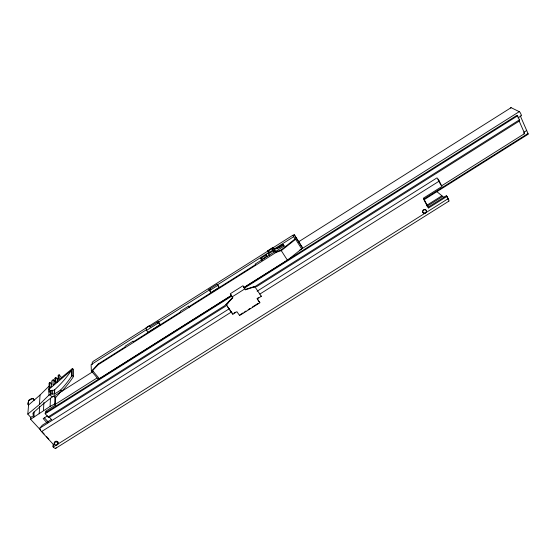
<?xml version="1.0" encoding="UTF-8"?>
<svg xmlns="http://www.w3.org/2000/svg" width="556" height="556" viewBox="0 0 556 556"><rect width="100%" height="100%" fill="white"/><g stroke="black" fill="none" stroke-linecap="round" stroke-linejoin="round"><path stroke-width="0.83" d="M40.588 430.108L30.622 419.293L30.775 417.354L27.8 414.123L39.427 404.532L48.872 395.198L51.298 393.989L54.245 394.037A2.912 1.835 19.9 0 0 54.578 393.884A148.487 94.944 26.1 0 0 60.576 390.062A123.668 104.257 4.7 0 0 71.425 376.468L71.432 370.359L48.963 389.29L49.018 392.175L51.117 390.59A1.932 1.612 -4.7 0 1 52.528 390.319A2.439 2.043 -4.6 0 0 54.724 389.666A121.979 103.145 5 0 0 71.432 370.359M57.748 442.604L57.768 441.791M59.304 392.015L59.27 393.551L55.524 397.679L53.737 396.039M61.799 377.865L59.089 374.744L58.213 375.481L58.06 380.735L55.669 382.75L55.843 377.475L54.988 378.198L54.801 383.48L52.98 385.016L53.181 379.72L51.771 380.916L51.548 386.225L49.727 387.761L49.964 382.438L51.708 384.182M59.089 374.744L59.082 379.581L72.238 368.691L73.566 369.288L73.587 376.377A125.712 105.981 4.7 0 1 61.883 391.16A150.905 96.508 26.1 0 1 58.38 393.467A151.218 96.702 26.1 0 1 52.278 396.914L42.736 404.323L33.478 412.552A1.981 1.626 -4.3 0 0 33.318 414.651L33.958 415.346L30.775 417.354M57.296 382.055L57.386 379.039L55.843 377.475M46.857 412.26L45.835 411.127L55.392 405.102L55.656 396.921M54.585 444.591L54.613 443.778M54.578 393.884L54.724 389.666M56.1 447.747A4.691 1.696 58.6 0 1 53.216 447.003L53.279 444.14M55.392 405.102L54.69 403.99L54.933 396.671M54.245 394.037L54.391 389.916M52.382 394.065L52.528 390.319M30.622 419.293L50.096 406.408L50.45 398.145M50.686 394.176L50.832 390.792M50.902 394.086L51.048 390.632M48.963 389.29L49.255 383.035L49.964 382.438M48.872 395.233L49.199 388.22M51.652 419.787L49.373 417.264A2.002 0.702 57.8 0 1 48.108 416.965L45.189 413.747L45.238 412.809L231.06 295.611M43.465 410.592L43.917 402.426M52.98 446.746L53.376 444.466L41.519 431.609A2.849 1.042 58.1 0 1 39.865 428.099L42.332 425.187L51.131 419.641M39.184 413.796L39.65 406.401M39.427 404.532L40.032 395.045L49.303 385.864M33.819 417.278L34.145 412.038M27.8 414.123L28.578 404.976L40.032 395.045M33.318 414.651L33.499 412.204M34.215 400.32L32.992 398.43L31.72 398.388L28.585 400.376L27.932 404.275L28.578 404.976M27.932 404.275L28.544 400.876L31.685 398.888L31.72 398.388M28.544 400.876L28.585 400.376M258.422 297.662L257.067 298.516L259.874 302.756L239.608 315.516L236.912 311.68L232.853 314.237L226.209 304.82L226.07 304.445L232.637 297.439L231.845 296.292M226.209 304.82L232.79 297.808L232.637 297.439M189.506 307.482L188.54 306.161L180.339 311.339L180.505 311.992L133.301 341.801L133.204 341.099L125.044 346.256L125.128 346.958L98.259 363.93L91.434 371.213A1.814 0.591 -54.1 0 0 92.275 370.928M296.404 238.163A1.751 0.751 -32.2 0 1 295.625 239.288L281.364 250.596L276.033 252.417L98.294 364.639L92.588 370.63L99.448 378.782L231.623 295.417M57.386 379.039L58.894 377.767M71.425 376.468L72.245 375.78L72.238 368.691M244.105 287.542L287.431 260.222L301.644 248.886A1.737 0.771 -32.1 0 0 302.408 247.761M269.034 252.452L267.895 250.631L273.072 247.364C274.296 251.687 280.995 245.022 283.164 244.466L283.539 245.092L279.599 247.58L274.233 249.415L275.651 251.917L281.037 250.04L295.104 238.885M149.383 325.656L146.103 327.727L146.555 330.396L148.056 332.321L160.003 324.78L159.732 323.446L158.251 321.507L149.62 326.956L149.383 325.656L150.377 326.935M268.346 250.728L93.582 361.122A1.744 0.702 -39.1 0 0 92.199 362.859L92.268 364.486M270.55 249.331L292.581 235.417A1.717 0.73 -32.2 0 1 294.43 235.118M268.145 251.09L272.218 248.518L273.1 249.88M274.594 248.754L293.679 236.703L293.081 235.744L294.374 234.931L302.353 247.559L294.374 234.931M209.049 289.419L217.236 284.248L218.64 286.243L219.092 287.466L210.891 292.651L209.049 289.419L210.891 292.651M146.159 329.882L91.114 364.646L91.372 371.005A1.786 0.73 -39.3 0 0 91.399 371.144L92.838 370.233M157.167 322.925L210.745 289.085M217.347 284.915L269.458 252M274.358 252.118L273.476 250.742L268.478 253.897L268.068 253.154L273.059 249.998L272.218 248.518M146.555 330.396L158.516 322.834L158.251 321.507M209.473 290.656L217.688 285.471L217.236 284.248M262.203 260.444A3.385 1.46 -33.3 0 1 261.64 259.979L260.674 258.519L266.387 254.919L267.339 256.379A3.385 1.46 -33.3 0 1 267.443 256.594M283.775 245.425L284.151 246.044L275.561 251.472L274.233 249.415M59.325 392.828L92.915 371.623M298.329 241.957L511.082 107.662L519.248 111.659A1.661 0.507 57.8 0 1 520.625 113.417L521.577 115.606L517.907 117.921M55.107 404.434L96.966 378.024M299.663 250.172L519.248 111.659M243.549 287.737L516.781 115.412L517.601 115.822L519.38 119.881A2.05 0.619 57.7 0 1 519.207 121.111L524.072 132.196A2.704 0.806 57.4 0 1 523.766 133.732M45.189 413.747L231.803 296.063M244.292 288.182L517.601 115.822M245.481 289.801L245.328 289.44L254.669 286.416L254.836 286.771L245.481 289.801L242.979 285.735L230.295 293.742L231.915 296.556L232.144 296.883L244.842 288.87L243.73 287.118M47.531 415.839L43.187 418.585L47.107 422.887M48.108 416.965L227.953 303.597M253.647 287.396L519.38 119.881M49.373 417.264L225.562 306.21M256.392 286.771L519.207 121.111M39.865 428.099L229.246 308.768M257.136 291.198L436.974 177.878A2.905 0.535 57.6 0 1 439.268 181.068L442.006 186.462L423.457 198.138L428.613 207.965L447.045 196.365L448.199 198.638A4.782 0.862 57.4 0 1 448.497 201.05M41.519 431.609L231.407 311.999M259.86 294.075L439.268 181.068M234.062 313L235.41 312.152M261.132 295.952L261.299 296.32L257.233 298.885L259.874 302.756M523.752 132.356L526.692 130.507M442.013 185.565L524.238 133.801M240.178 314.675L243.069 312.854M244.515 311.944L245.96 311.033M248.129 309.671L250.304 308.302M252.473 306.94L258.255 303.298M423.721 199.166L528.005 133.523L520.263 115.794M424.263 199.625L527.811 134.448A1.633 0.486 57.3 0 0 528.005 133.523M426.494 205.477L441.916 195.775L442.944 196.831L444.237 197.109M427.133 206.234L442.569 196.525M447.045 196.365L446.294 195.761L427.898 207.332L428.613 207.965M53.216 447.003L448.199 198.638M55.802 448.254L448.873 201.147M50.096 406.408L54.69 403.99M31.685 398.888L32.957 398.93M72.245 375.78L73.587 376.377M436.55 191.382L441.916 195.775M49.588 394.69L52.278 396.914M60.576 390.062L61.883 391.16M53.181 379.72L55.496 382.055M437.822 179.477L438.135 179.852M42.346 432.012L44.105 433.923M46.447 436.467L48.789 439.011M44.41 417.827L48.316 422.129M32.992 398.43L34.25 399.82M91.372 371.005L97.946 378.817A1.772 0.737 -39.5 0 0 99.448 378.782M158.516 322.834L160.003 324.78M226.07 304.445L232.853 314.237M217.688 285.471L219.092 287.466M232.144 296.883L232.79 297.808M254.669 286.416L261.299 296.32M267.895 250.631L269.222 252.674M268.068 253.154L269.368 255.267M273.072 247.364L274.303 249.366M293.081 235.744L295.305 239.219M281.28 250.638L287.431 260.222M231.685 296.209L231.025 295.132M283.164 244.466L284.151 246.044M295.625 239.288L301.644 248.886M279.23 246.954L279.599 247.58M281.037 250.04L281.364 250.596M438.385 180.234L440.866 185.099M275.727 251.868L276.033 252.417M243.792 287.091L243.424 286.382M273.476 250.742L274.212 252.056L255.218 264.044L255.51 264.635L188.72 306.808L188.54 306.161M231.101 295.097L230.74 294.381M423.936 199.785L427.501 206.575M446.294 195.761L447.059 197.269M239.455 315.134L239.608 315.516M54.988 378.198L55.398 379.567M58.213 375.481L58.665 377.003M98.259 363.93L98.294 364.639M49.255 383.035L49.276 384.453M54.808 443.959A1.953 1.585 -6.7 0 1 55.593 441.29A1.953 1.585 -6.7 0 1 58.116 442.958M57.921 443.438A1.953 1.585 -6.7 0 1 57.56 443.855M424.026 213.059A1.946 1.675 -44.9 0 1 422.532 211.482A1.946 1.675 -44.9 0 1 424.103 209.501A1.946 1.675 -44.9 0 1 426.091 210.46M425.799 212.107A1.946 1.675 -44.9 0 1 425.604 212.35M424.874 212.879A1.946 1.675 -44.9 0 1 424.596 212.983M447.448 198.019A2.87 0.514 57.4 0 1 447.615 198.367M447.844 198.944A2.87 0.514 57.4 0 1 447.927 199.347M510.742 108.079A1.626 0.486 58 0 1 511.082 107.662M46.502 412.427A1.619 0.563 57.7 0 1 45.814 411.398M266.387 254.919A3.385 1.453 -33.3 0 1 264.26 258.102A3.385 1.453 -33.3 0 1 260.674 258.519M298.245 241.839A1.71 0.744 -32.1 0 1 298.76 242.027M55.183 445.008A1.96 1.585 -6.7 0 0 58.116 443.528A1.96 1.585 -6.7 0 0 55.197 442.256A1.96 1.585 -6.7 0 0 55.183 445.008M424.819 213.295A1.953 1.675 -44.9 0 0 426.16 210.279A1.953 1.675 -44.9 0 0 423.019 211.009A1.953 1.675 -44.9 0 0 424.819 213.295"/></g></svg>
